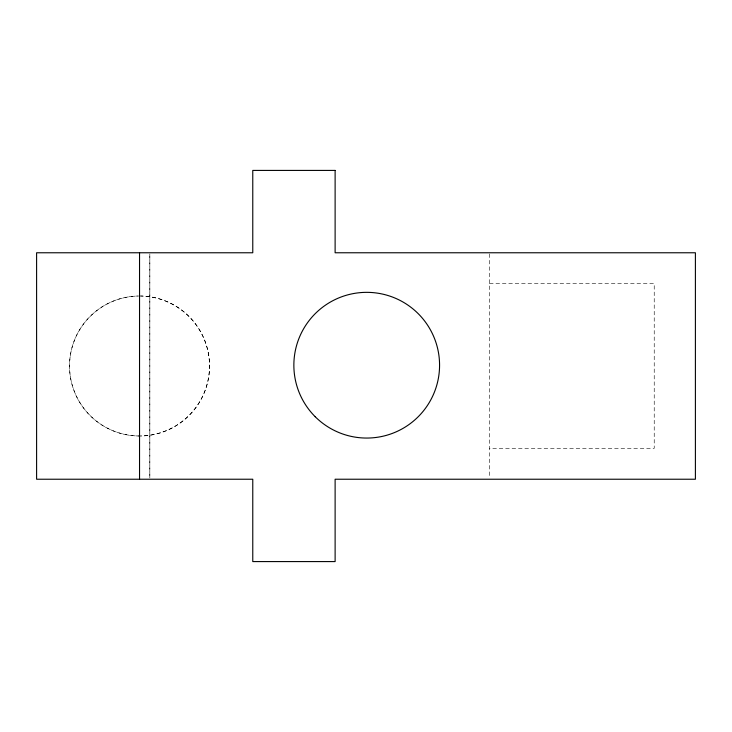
<?xml version="1.0" encoding="UTF-8"?>
<svg xmlns="http://www.w3.org/2000/svg" width="732" height="732" viewBox="0 0 732 732"><rect width="100%" height="100%" fill="white"/><g stroke="black" fill="none" stroke-linecap="round" stroke-linejoin="round"><path stroke-width="0.55" stroke-dasharray="3.66 2.75" d="M489.525 283.65L654.225 283.65L654.225 448.35L489.525 448.35M489.525 253.913L489.525 478.088M139.537 296.002A69.998 69.998 0 0 1 209.535 365.433A69.998 69.998 0 0 1 140.672 435.988M139.537 435.998A69.998 69.998 0 0 1 69.54 366.567A69.998 69.998 0 0 1 138.403 296.012A69.998 69.998 0 0 0 79.111 401.328A69.998 69.998 0 0 0 199.964 401.328A69.998 69.998 0 0 0 140.672 296.012M149.822 253.885L149.822 478.115L149.831 253.913"/><path stroke-width="1.1" d="M139.537 252.769L139.537 479.231M335.119 170.419L252.769 170.419L252.769 252.769L36.6 252.769L36.6 479.231L252.769 479.231L252.769 561.581L335.119 561.581L335.119 479.231L695.4 479.231L695.4 252.769L335.119 252.769L335.119 170.419M315.199 416.718A72.852 72.852 0 0 0 437.086 384.062A72.852 72.852 0 0 0 347.856 294.831A72.852 72.852 0 0 0 315.199 416.718"/></g></svg>
